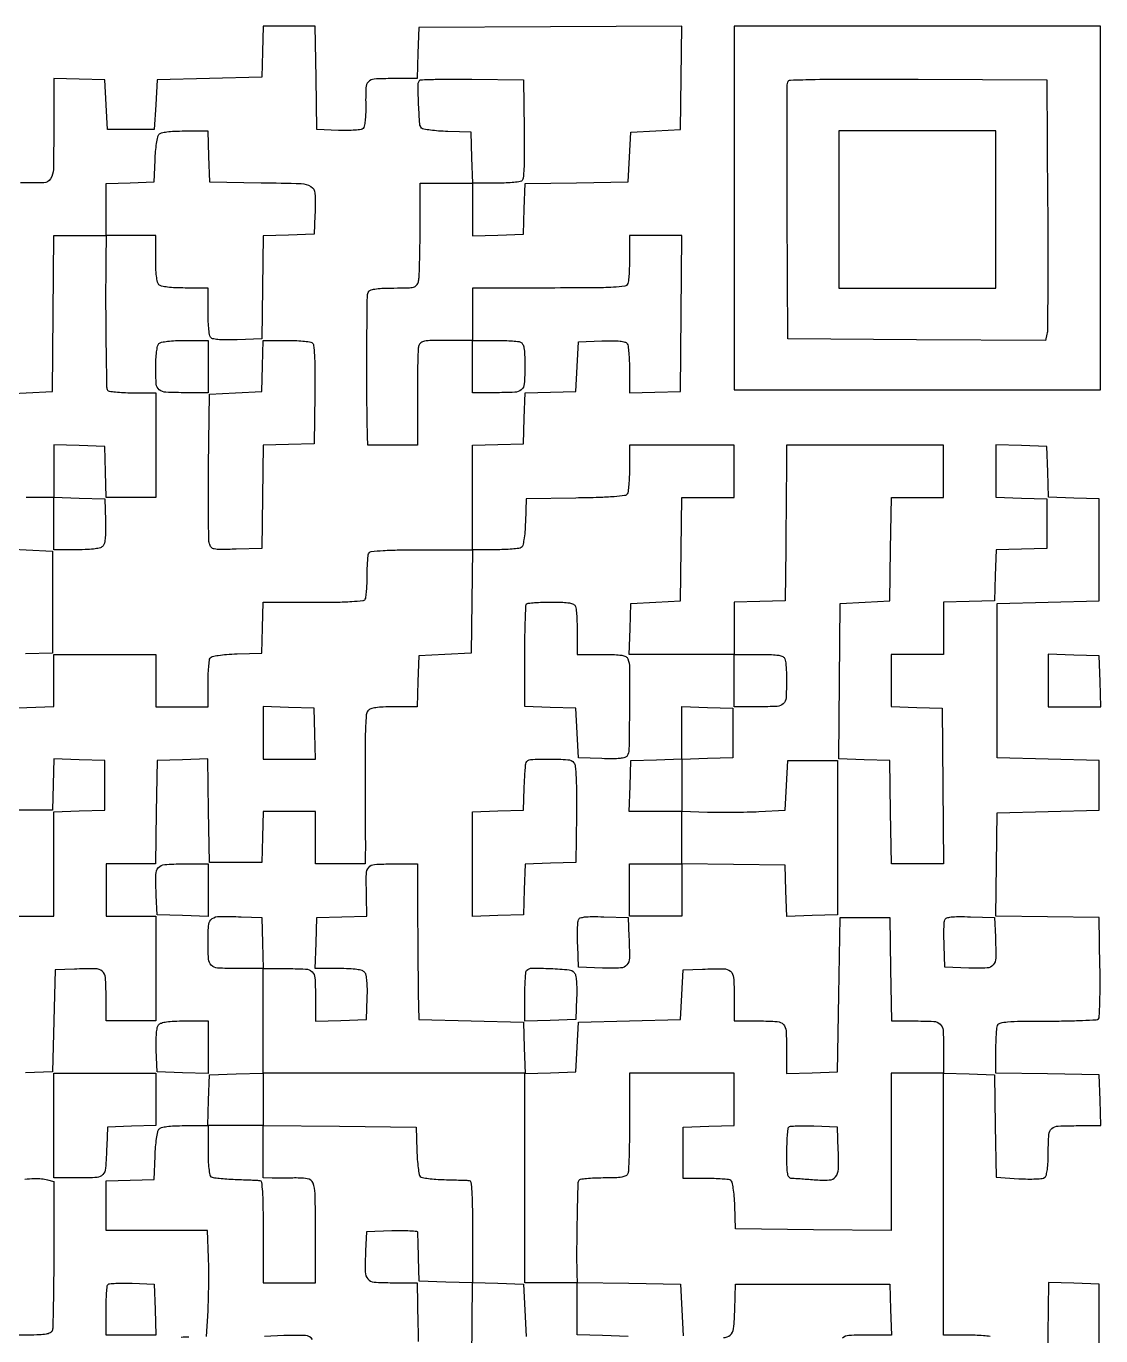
# Model space of a CAD drawing. Extents: x 156 to 936, y 100 to 969.
# Drawn here: x 546 to 936.1, y 493.7 to 969 of the extents above; entities that cross this region are included whole.
import ezdxf

# ---------------------------------------------------------------- set-up
doc = ezdxf.new("R2010")
doc.units = 0

msp = doc.modelspace()

# ---------------------------------------------------------------- linework, layer by layer
for points in [[(895.863889, 493.497985, 0.008914), (893.436726, 493.745063, 0.011727), (890.499311, 493.922014, 0.008715), (887.25, 493.984687), (879, 494), (879, 541.537526), (879, 589.075052), (888.25, 588.787526), (897.5, 588.5), (897.771597, 569.877235), (898.043195, 551.25447), (906.271597, 550.753588, 0.011091), (909.627644, 550.623924, 0.01716), (912.527739, 550.675786, 0.015396), (914.830653, 550.86734, 0.140681), (915.75, 551.248798, 0.165359), (916.30463, 552.113693, 0.027101), (916.682106, 554.0949, 0.023234), (916.924673, 556.856098, 0.010291), (917, 560.515456, -0.017032), (917.21344, 566.779324, -0.201787), (918.283547, 568.905161, -0.167162), (920.650624, 569.836794, -0.010925), (928.119313, 570), (936.075052, 570), (935.787526, 579.25), (935.5, 588.5), (916.75, 588.772065), (898, 589.044131), (898, 596.940278, -0.006973), (898.043761, 600.078088, -0.00883), (898.175814, 602.975095, -0.007221), (898.36371, 605.389913, -0.068686), (898.598514, 606.396128, -0.248277), (899.573396, 607.247167, -0.036466), (902.249722, 607.673758, -0.018757), (906.995479, 607.900083, -0.002658), (916.767862, 607.947263, 0.004546), (923.564144, 608.005743, 0.007045), (929.428256, 608.192205, 0.002755), (934.425367, 608.449216, 0.184166), (935.193139, 608.793139, 0.188093), (935.530905, 609.56277, 0.002702), (935.716164, 614.662414, 0.007024), (935.816979, 620.64122, 0.004521), (935.773792, 627.573792), (935.5, 645.5), (916.728016, 645.772146), (897.956032, 646.044292), (898.228016, 664.772146), (898.5, 683.5), (917, 684), (935.5, 684.5), (935.5, 693.5), (935.5, 702.5), (917, 703), (898.5, 703.5), (898.5, 731.5), (898.5, 759.5), (917, 760), (935.5, 760.5), (935.5, 779), (935.5, 797.5), (926.287036, 797.787036), (917.074071, 798.074071), (916.787036, 807.287036), (916.5, 816.5), (907.25, 816.787526), (898, 817.075052), (898, 807.575052), (898, 798.075052), (907.25, 797.787526), (916.5, 797.5), (916.5, 788.5), (916.5, 779.5), (907.287036, 779.212964), (898.074071, 778.925929), (897.787036, 769.712964), (897.5, 760.5), (888.25, 760.212474), (879, 759.924948), (879, 750.462474), (879, 741), (869.5, 741), (860, 741), (860, 731.537526), (860, 722.075052), (869.25, 721.787526), (878.5, 721.5), (878.732343, 693.25), (878.964686, 665), (869.504408, 665), (860.044131, 665), (859.772065, 683.75), (859.5, 702.5), (850.234491, 702.787731), (840.968982, 703.075462), (841.234491, 731.287731), (841.5, 759.5), (850.5, 760), (859.5, 760.5), (859.772065, 779.25), (860.044131, 798), (869.522065, 798), (879, 798), (879, 807.5), (879, 817), (850.5, 817), (822, 817), (821.950157, 807.75, -0.000664), (821.917829, 802.936742, -0.000201), (821.856159, 795.635938, -0.000202), (821.780441, 787.452664, -0.00022), (821.700157, 779.5), (821.5, 760.5), (812.25, 760.212474), (803, 759.924948), (803, 750.462474), (803, 741), (783.962474, 741), (764.924948, 741), (765.212474, 750.25), (765.5, 759.5), (774.5, 760), (783.5, 760.5), (783.772065, 779.25), (784.044131, 798), (793.522065, 798), (803, 798), (803, 807.5), (803, 817), (784, 817), (765, 817), (764.984687, 808.75, -0.008715), (764.922014, 805.500689, -0.011727), (764.745063, 802.563274, -0.008914), (764.497985, 800.136111, -0.11214), (764.190449, 799.273912, -0.223435), (763.222567, 798.660091, -0.01141), (759.426015, 798.268756, -0.01247), (753.909881, 797.965306, -0.003691), (745.455762, 797.773912), (727.5, 797.5), (727.206033, 789.031844, -0.010674), (727.005667, 785.460658, -0.020911), (726.666992, 782.63313, -0.02067), (726.236162, 780.533237, -0.192561), (725.706033, 779.797157, -0.112667), (724.854929, 779.494381, -0.008725), (722.430835, 779.251296, -0.011582), (719.497876, 779.077072, -0.008579), (716.25, 779.015313), (708, 779), (708, 797.962474), (708, 816.924948), (717.25, 817.212474), (726.5, 817.5), (726.787036, 826.712964), (727.074071, 835.925929), (736.287036, 836.212964), (745.5, 836.5), (746, 845.5), (746.5, 854.5), (754.914347, 854.793098, -0.008519), (758.914541, 854.864234, -0.027159), (761.5815, 854.721251, -0.039341), (763.340297, 854.389362, -0.187221), (764.149034, 853.793098, -0.110544), (764.472502, 852.893389, -0.009485), (764.732898, 850.445387, -0.01216), (764.918962, 847.480966, -0.009129), (764.984687, 844.212474), (765, 835.924948), (774.25, 836.212474), (783.5, 836.5), (783.765573, 864.75), (784.031147, 893), (774.515573, 893), (765, 893), (765, 885.081787, -0.00705), (764.955615, 881.933927, -0.008902), (764.821697, 879.0249, -0.007317), (764.631074, 876.599719, -0.06844), (764.393011, 875.581787, -0.273), (763.2442, 874.66906, -0.020733), (759.135087, 874.269618, -0.01238), (751.897163, 874.047441, -0.001482), (735.893011, 874), (708, 874), (708, 864.5), (708, 855), (698.567388, 855, 0.005182), (693.115016, 854.943493, 0.041322), (690.61365, 854.684119, 0.106982), (689.273975, 854.119175, 0.164263), (688.535913, 853.113152, 0.064388), (688.303381, 851.826033, 0.004128), (688.143141, 848.002015, 0.005985), (688.044073, 843.427727, 0.004417), (688.039772, 838.363152, -0.000737), (688.073867, 833.126829, -0.000799), (688.09139, 828.030113, -0.000751), (688.092864, 823.661692, -0.003899), (688.071246, 821.25), (688, 817), (679, 817), (670, 817), (669.912204, 820.25, -0.00519), (669.652173, 835.887034, -0.003656), (669.670889, 853.472998, -0.000676), (669.843288, 871.192524, -0.153489), (670.351968, 872.75, -0.177186), (671.169326, 873.308923, -0.028341), (673.100749, 873.685149, -0.023855), (675.828733, 873.925872, -0.010079), (679.505813, 874, 0.005497), (684.559238, 874.055558, 0.056711), (686.621995, 874.33634, 0.152664), (687.706425, 875.003564, 0.11409), (688.369714, 876.25, 0.054442), (688.609358, 877.80344, 0.00296), (688.799577, 882.759375, 0.004581), (688.937207, 888.669859, 0.003326), (688.986345, 895.25), (689, 912), (698.5, 912), (708, 912), (708, 902.462474), (708, 892.924948), (717.25, 893.212474), (726.5, 893.5), (726.787236, 902.728072), (727.074471, 911.956143), (745.787236, 912.228072), (764.5, 912.5), (765, 921.5), (765.5, 930.5), (774.5, 931), (783.5, 931.5), (783.772101, 950.259711), (784.044202, 969.019421), (736.272101, 968.759711), (688.5, 968.5), (688.212474, 959.25), (687.924948, 950), (679.029862, 950, 0.013466), (672.340608, 949.819819, 0.19117), (670.208813, 948.837895, 0.184624), (669.291901, 946.646226, 0.012414), (669.248567, 939.737033, -0.014396), (669.221285, 937.07159, -0.019186), (669.034083, 934.65757, -0.016711), (668.739586, 932.698133, -0.151851), (668.342176, 931.942176, -0.161553), (667.539903, 931.539623, -0.015611), (665.345731, 931.289505, -0.018044), (662.586215, 931.161928, -0.01185), (659.405143, 931.205143), (651.5, 931.5), (651.227935, 950.25), (650.955869, 969), (641.515461, 969), (632.075052, 969), (631.787526, 959.75), (631.5, 950.5), (612.5, 950), (593.5, 949.5), (593, 940.5), (592.5, 931.5), (584, 931.5), (575.5, 931.5), (575, 940.5), (574.5, 949.5), (565.25, 949.787526), (556, 950.075052), (556, 931.556578, -0.004303), (555.874967, 917.029877, -0.135371), (554.873331, 913.627692, -0.250867), (552.348457, 912.169342, -0.018014), (543.988223, 912.201382)], [(536.5, 835.5), (546, 836), (555.5, 836.5), (555.765573, 864.75), (556.031147, 893), (565.515573, 893), (575, 893), (575, 902.461067), (575, 911.922134), (583.75, 912.211067), (592.5, 912.5), (592.795712, 920.452616, -0.011934), (592.987621, 923.592986, -0.0156), (593.320848, 926.450258, -0.013166), (593.731108, 928.789339, -0.123819), (594.168156, 929.702616, -0.156413), (595.085687, 930.287828, -0.030143), (597.042912, 930.678834, -0.02424), (599.815061, 930.924648, -0.009993), (603.584919, 931), (611.924948, 931), (612.212474, 921.75), (612.5, 912.5), (631.236474, 912.227984, -0.004158), (645.873171, 911.893739, -0.128108), (649.339682, 910.874462, -0.253026), (650.818265, 908.375868, -0.020449), (650.800912, 900.479083), (650.5, 893.5), (641.271928, 893.212764), (632.043857, 892.925529), (631.771928, 874.212764), (631.5, 855.5), (622.58457, 855.208654, -0.007874), (618.325344, 855.136581, -0.025891), (615.518036, 855.278743, -0.03736), (613.675579, 855.608404, -0.190691), (612.849883, 856.208654, -0.110447), (612.526866, 857.10652, -0.009524), (612.266784, 859.544105, -0.01219), (612.080961, 862.496014, -0.009158), (612.015313, 865.75), (612, 874), (603.7, 874, -0.011084), (600.171507, 874.07823, -0.020332), (597.306878, 874.322289, -0.021091), (595.139671, 874.689458, -0.144849), (594.2, 875.2, -0.144849), (593.689458, 876.139671, -0.021091), (593.322289, 878.306878, -0.020332), (593.07823, 881.171507, -0.011084), (593, 884.7), (593, 893), (584, 893), (575, 893), (574.906952, 884.25, 0.003183), (574.841686, 868.953699, 0.002978), (574.967688, 853.314028, 0.000536), (575.196223, 838.16443, 0.135169), (575.5707, 836.885606, 0.223881), (576.111216, 836.534002, 0.009504), (578.436793, 836.260147, 0.014755), (581.284724, 836.064176, 0.009799), (584.559017, 836), (593, 836), (593, 817), (593, 798), (584.037526, 798), (575.075052, 798), (574.787526, 807.25), (574.5, 816.5), (565.25, 816.787526), (556, 817.075052), (556, 807.575052), (556, 798.075052), (565.25, 797.787526), (574.5, 797.5), (574.793771, 789.655204, -0.01153), (574.842502, 786.264652, -0.021342), (574.701133, 783.514748, -0.023545), (574.405224, 781.431833, -0.126804), (573.921326, 780.405204, -0.145524), (572.939147, 779.748928, -0.03848), (571.078343, 779.326735, -0.027148), (568.342652, 779.0746, -0.009406), (564.377555, 779), (556, 779), (556, 788.5), (556, 798), (545.962474, 798)], [(536.5, 721.5), (546.25, 721.786212), (556, 722.072424), (556, 731.536212), (556, 741), (574.5, 741), (593, 741), (593, 731.5), (593, 722), (602.5, 722), (612, 722), (612.015313, 730.25, -0.008591), (612.077158, 733.498009, -0.011595), (612.251635, 736.431384, -0.008743), (612.495093, 738.855762, -0.112618), (612.798312, 739.707902, -0.195149), (613.552989, 740.24575, -0.020215), (615.737125, 740.673305, -0.020298), (618.707636, 741.008289, -0.009786), (622.532999, 741.207902), (631.5, 741.5), (631.787213, 750.726378), (632.074426, 759.952756), (650.211075, 759.948676, 0.003701), (658.580223, 760.008741, 0.011625), (664.195989, 760.221277, 0.009377), (668.160393, 760.538433, 0.233784), (669.062751, 761.101533, 0.108257), (669.344, 761.901954, 0.009436), (669.567739, 764.059022, 0.012047), (669.725595, 766.669812, 0.009074), (669.777778, 769.544945, -0.008514), (669.82665, 772.414872, -0.011458), (669.974628, 775.009528, -0.008669), (670.183878, 777.15499, -0.110196), (670.447906, 777.91571, -0.23793), (671.275995, 778.42347, -0.006566), (675.610296, 778.726244, -0.010263), (681.43831, 778.936643, -0.00389), (689.581082, 779), (708.044131, 779), (707.772065, 760.25), (707.5, 741.5), (698, 741), (688.5, 740.5), (688.212474, 731.25), (687.924948, 722), (679.584919, 722, 0.009315), (675.585537, 721.925483, 0.028206), (672.875327, 721.67091, 0.041408), (671.048308, 721.237683, 0.141555), (670.048271, 720.558163, 0.155851), (669.455849, 719.089908, 0.008298), (669.161714, 713.997703, 0.009249), (668.99548, 706.644544, 0.002688), (669.00988, 695.308163, -0.000411), (669.06437, 685.951508, -0.000565), (669.096937, 677.53896, -0.000359), (669.111251, 670.465441, -0.006791), (669.084054, 668.25), (669, 665), (660, 665), (651, 665), (651, 674.5), (651, 684), (641.537526, 684), (632.075052, 684), (631.787526, 674.75), (631.5, 665.5), (622, 665.5), (612.5, 665.5), (612.227798, 684.287232), (611.955596, 703.074464), (602.727798, 702.787232), (593.5, 702.5), (593.227935, 683.75), (592.955869, 665), (583.977935, 665), (575, 665), (575, 655.5), (575, 646), (584, 646), (593, 646), (593, 627), (593, 608), (584, 608), (575, 608), (575, 616.980948, 0.01682), (574.772817, 623.732324, 0.202101), (573.627338, 626.009281, 0.176722), (571.11956, 626.941866, 0.012322), (563.479083, 626.800912), (556.5, 626.5), (556, 608), (555.5, 589.5), (545.75, 589.213788)], [(611.5, 493.5), (612, 502.773664, 0.007124), (612.169241, 507.043511, 0.003958), (612.260179, 512.253738, 0.003946), (612.268857, 517.53076, 0.006365), (612.183587, 522.023664), (611.867173, 532), (593.433587, 532), (575, 532), (575, 540.961067), (575, 549.922134), (583.75, 550.211067), (592.5, 550.5), (592.793676, 558.950164, -0.011302), (592.984907, 562.281363, -0.014976), (593.317974, 565.299919, -0.012295), (593.728174, 567.772011, -0.126595), (594.166121, 568.700164, -0.156162), (595.085194, 569.286995, -0.030332), (597.039769, 569.678699, -0.02431), (599.81084, 569.924661, -0.00998), (603.584919, 570), (611.924948, 570), (612.212474, 579.25), (612.5, 588.5), (622.25, 588.786212), (632, 589.072424), (632, 608.036212), (632, 627), (622.606989, 627, -0.01286), (615.474521, 627.183475, -0.185037), (613.197957, 628.192959, -0.185962), (612.184783, 630.463167, -0.013011), (612, 637.562735, -0.025556), (612.281431, 643.065409, -0.220358), (613.505138, 645.125584, -0.150849), (616.145487, 645.946942, -0.010502), (624.011777, 645.798618), (631.5, 645.5), (631.787526, 636.25), (632.075052, 627), (639.955738, 627, -0.011516), (647.410229, 626.828279, -0.176009), (649.751728, 625.853421, -0.194755), (650.801631, 623.641353, -0.014613), (651, 616.855485), (651, 607.924948), (660.25, 608.212474), (669.5, 608.5), (669.793771, 616.344796, 0.01153), (669.842502, 619.735348, 0.021342), (669.701133, 622.485252, 0.023545), (669.405224, 624.568167, 0.126804), (668.921326, 625.594796, 0.145738), (667.937491, 626.251584, 0.038412), (666.071383, 626.673607, 0.027071), (663.32561, 626.925531, 0.009341), (659.340029, 627), (650.924948, 627), (651.212474, 636.25), (651.5, 645.5), (660.600853, 645.785552), (669.701706, 646.071104), (669.524033, 653.285552, -0.009257), (669.474737, 661.35531, -0.169937), (670.338489, 663.728473, -0.20923), (672.433611, 664.799499, -0.015016), (679.108408, 665), (688, 665), (688.079024, 646.25, 0.00061), (688.121822, 638.37474, 0.000549), (688.185059, 630.217188, 0.00055), (688.257844, 622.901328, 0.001737), (688.329024, 618), (688.5, 608.5), (707.5, 608), (726.5, 607.5), (726.788016, 598.212977), (727.076031, 588.925954), (736.288016, 589.212977), (745.5, 589.5), (746, 598.5), (746.5, 607.5), (765, 608), (783.5, 608.5), (784, 617.5), (784.5, 626.5), (791.479083, 626.800912, -0.012322), (799.11956, 626.941866, -0.176722), (801.627338, 626.009281, -0.202101), (802.772817, 623.732324, -0.01682), (803, 616.980948), (803, 608), (811.893011, 608, -0.014805), (818.651936, 607.799825, -0.19591), (820.858669, 606.744352, -0.174856), (821.829774, 604.392119, -0.01133), (822, 596.880687), (822, 588.924948), (831.25, 589.212474), (840.5, 589.5), (841, 617.5), (841.5, 645.5), (850.5, 645.5), (859.5, 645.5), (859.772065, 626.75), (860.044131, 608), (867.940278, 608, -0.011457), (875.404655, 607.828936, -0.175414), (877.74896, 606.85673, -0.195276), (878.800677, 604.649615, -0.014747), (879, 597.893011), (879, 589), (869.5, 589), (860, 589), (860, 560.484427), (860, 531.968853), (831.75, 532.234427), (803.5, 532.5), (803.206033, 540.968156, 0.011061), (803.009788, 544.418089, 0.019187), (802.673896, 547.268121, 0.016709), (802.254377, 549.46012, 0.201333), (801.765719, 550.144794, 0.112642), (800.953697, 550.422239, 0.008242), (798.588579, 550.631896, 0.011166), (795.73037, 550.773775, 0.008218), (792.559686, 550.808124), (784.5, 550.762973), (784.5, 560.131487), (784.5, 569.5), (793.75, 569.787526), (803, 570.075052), (803, 579.537526), (803, 589), (784, 589), (765, 589), (765, 571.581787, -0.003244), (764.955951, 564.792976, -0.00474), (764.821697, 558.815525, -0.002396), (764.635772, 553.755458, -0.081401), (764.393011, 552.581787, -0.187126), (763.674748, 551.789418, -0.072461), (762.244038, 551.315658, -0.036368), (759.800466, 551.064564, -0.007423), (755.452028, 551, 0.009828), (752.219127, 550.93645, 0.014794), (749.406939, 550.742399, 0.009549), (747.110978, 550.471196, 0.223763), (746.576055, 550.12306, 0.133512), (746.224023, 548.935236, 0.000649), (745.952198, 536.216536, 0.003323), (745.793753, 524.414814, 0.009703), (745.896569, 516.272065), (746, 513.044131), (764.75, 512.772065), (783.5, 512.5), (784, 503.100598), (784.5, 493.701196)], [(764.5, 493.5), (755.25, 493.787526), (746, 494.075052), (746, 503.537526), (746, 513), (736.5, 513), (727, 513), (727, 551), (727, 589), (679.5, 589), (632, 589), (632, 579.515819), (632, 570.031637), (659.75, 569.765819), (687.5, 569.5), (687.794391, 561.005609, 0.010205), (687.977594, 557.681212, 0.014282), (688.286514, 554.722236, 0.010559), (688.661487, 552.301867, 0.153842), (689.056303, 551.543697, 0.152747), (689.799159, 551.154833, 0.012228), (692.012678, 550.809772, 0.015639), (694.727383, 550.540371, 0.011344), (697.761912, 550.403875, -0.001049), (700.816872, 550.329435, -0.001395), (703.594124, 550.248175, -0.000983), (705.922516, 550.16896, -0.014099), (706.75, 550.115787, -0.351621), (707.39937, 549.487872, -0.014695), (707.731506, 546.059218, -0.013747), (707.944075, 540.706333, -0.00305), (708, 531.537526), (708, 513.075052), (717.25, 512.787526), (726.5, 512.5), (727, 503), (727.5, 493.5)], [(545.453553, 550.61444, -0.019106), (548.880858, 550.818171, -0.024823), (551.585884, 550.741137, -0.045965), (553.75, 550.369714), (556, 549.766737), (556, 523.465156, -0.002154), (555.95608, 513.27064, -0.003287), (555.821697, 504.425014, -0.001188), (555.63787, 496.812044, -0.085177), (555.393011, 495.581787, -0.185289), (554.681909, 494.791697, -0.07288), (553.271481, 494.31482, -0.036956), (550.872789, 494.058001, -0.007725), (546.643011, 493.984687, 0.008702), (543.436002, 493.922835, 0.011714)], [(707.765511, 484.713601), (708.031023, 512.927202), (698.315087, 513.213601), (688.599151, 513.5), (688.416935, 522, 0.0011), (688.3386, 525.314023, 0.001603), (688.253771, 528.234461, 0.000781), (688.169822, 530.71672, 0.028149), (688.11736, 531.287526, 0.34887), (687.789413, 531.593976, 0.006716), (685.317287, 531.759255, 0.013092), (682.304797, 531.841048, 0.008009), (678.75, 531.787526), (669.5, 531.5), (669.199088, 524.520917, 0.012297), (669.057828, 516.884754, 0.176113), (669.98737, 514.375313, 0.202546), (672.258098, 513.228388, 0.017008), (678.970152, 513), (687.9022, 513), (688.2011, 497.75, -0.003455), (688.278899, 491.618029, -0.004056)], [(799.062117, 493.09718, 0.17872), (801.578089, 494.015879, 0.195628), (802.776862, 496.31508, 0.015787), (803.212602, 503.259666), (803.5, 512.5), (831.5, 512.5), (859.5, 512.5), (859.787526, 503.25), (860.075052, 494), (852.119313, 494, 0.010866), (844.663534, 493.837956, 0.165333), (842.290214, 492.914255, 0.202648)], [(602.309766, 493.284724, -0.000491), (605, 493.34961)], [(649.902788, 492.359495, 0.254657), (647.427798, 493.827058, 0.019903), (639.479083, 493.800912), (632.5, 493.5)]]:
    msp.add_lwpolyline(points, format="xyb")
for points in [[(803, 903), (803, 837), (869.5, 837), (936, 837), (936, 903), (936, 969), (869.5, 969), (803, 969)], [(841, 902.5), (841, 874), (869.5, 874), (898, 874), (898, 902.5), (898, 931), (869.5, 931), (841, 931)], [(917, 731.537526), (917, 722), (926.537526, 722), (936.075052, 722), (935.787526, 731.25), (935.5, 740.5), (926.25, 740.787526), (917, 741.075052)], [(632, 712.537526), (632, 703), (641.537526, 703), (651.075052, 703), (650.787526, 712.25), (650.5, 721.5), (641.25, 721.787526), (632, 722.075052)]]:
    msp.add_lwpolyline(points, close=True)
for points in [[(726.746956, 931.557135, -0.00333), (726.80957, 922.740947, -0.013443), (726.667344, 917.363473, -0.01462), (726.374715, 913.827267, -0.227096), (725.746956, 912.822448, -0.111454), (724.874138, 912.509994, -0.009165), (722.453879, 912.258725, -0.011918), (719.523951, 912.07894, -0.008897), (716.287526, 912.015313), (708.075052, 912), (707.787526, 921.25), (707.5, 930.5), (699.005609, 930.794391, -0.010183), (695.681366, 930.977435, -0.014255), (692.722875, 931.285875, -0.010525), (690.302709, 931.660165, -0.153926), (689.545871, 932.054129, -0.180906), (688.871392, 933.534719, -0.005382), (688.464381, 940.454087, -0.00658), (688.226791, 947.272474, -0.132278), (688.718937, 949.271799, -0.264178), (689.22155, 949.579854, -0.001784), (694.506348, 949.737041, -0.006282), (700.631471, 949.820374, -0.003898), (707.822489, 949.771799), (726.5, 949.5)], [(916.777529, 904.5, -0.001169), (916.844214, 887.089041, -0.00181), (916.812248, 872.054912, -0.000538), (916.723164, 858.995066, -0.057675), (916.505999, 857.240125), (915.956939, 854.980251), (869.22847, 855.240125), (822.5, 855.5), (822.239372, 901.5, -0.000997), (822.174287, 919.225103, -0.001596), (822.197198, 934.357597, -0.000282), (822.267665, 947.72814, -0.090314), (822.461789, 948.759906, -0.301449), (823.45055, 949.464468, -0.003096), (832.402033, 949.70934, -0.005599), (845.68089, 949.841585, -0.001079), (869.722417, 949.759906), (916.5, 949.5)], [(612, 845.5), (612, 836), (604.081787, 836, -0.01065), (596.689481, 836.157481, -0.159949), (594.309746, 837.052708, -0.206765), (593.227098, 839.102218, -0.019554), (593, 844.906989, -0.012415), (593.08019, 848.136184, -0.021121), (593.327993, 850.825282, -0.021703), (593.698102, 852.888147, -0.142062), (594.2, 853.8, -0.144849), (595.139671, 854.310542, -0.021091), (597.306878, 854.677711, -0.020332), (600.171507, 854.92177, -0.011084), (603.7, 855), (612, 855)], [(649.730064, 854.187991, -0.228051), (650.34579, 853.198071, -0.01367), (650.636558, 849.601246, -0.013149), (650.78284, 844.19071, -0.003387), (650.730064, 835.453304), (650.5, 817.5), (641.271928, 817.212764), (632.043857, 816.925529), (631.771928, 798.212764), (631.5, 779.5), (622.278376, 779.21285, -0.004156), (616.422547, 779.079212, -0.054103), (614.25723, 779.282469, -0.166371), (613.157095, 779.929153, -0.117981), (612.497282, 781.21285, -0.056112), (612.281402, 782.892893, -0.001462), (612.184728, 790.46565, -0.003071), (612.151785, 799.371574, -0.002092), (612.218906, 809.5), (612.5, 835.5), (622, 836), (631.5, 836.5), (631.787526, 845.75), (632.075052, 855), (640.287526, 854.984687, -0.008781), (643.522741, 854.92183, -0.011797), (646.448917, 854.744341, -0.009006), (648.866517, 854.496437, -0.111897)], [(725.418213, 854.393011, -0.18666), (726.209997, 853.676577, -0.072682), (726.683962, 852.251766, -0.036534), (726.93529, 849.820122, -0.007489), (727, 845.5, -0.016928), (726.787494, 839.225197, -0.201251), (725.720139, 837.097177, -0.16771), (723.358591, 836.163873, -0.011011), (715.918213, 836), (708, 836), (708, 845.5), (708, 855), (715.918213, 855, -0.00705), (719.066073, 854.955615, -0.008902), (721.9751, 854.821697, -0.007317), (724.400281, 854.631074, -0.06844)], [(745.393011, 758.418213, -0.06844), (745.631074, 757.400281, -0.007317), (745.821697, 754.9751, -0.008902), (745.955615, 752.066073, -0.00705), (746, 748.918213), (746, 741), (754.893011, 741, -0.00673), (759.571713, 740.937024, -0.034532), (762.154102, 740.688469, -0.06988), (763.653872, 740.217093, -0.192406), (764.393011, 739.418213, -0.091176), (764.998795, 736.173227, -0.00241), (764.967788, 721.474877, -0.001716), (764.811922, 706.431842, -0.138765), (764.149034, 704.206902, -0.187221), (763.340297, 703.610638, -0.039341), (761.5815, 703.278749, -0.027159), (758.914541, 703.135766, -0.008519), (754.914347, 703.206902), (746.5, 703.5), (746, 712.5), (745.5, 721.5), (736.25, 721.787526), (727, 722.075052), (727, 740.370859, -0.003407), (727.048122, 747.432124, -0.005378), (727.195833, 753.488107, -0.001627), (727.396751, 758.71825, -0.18811), (727.666667, 759.333333, -0.17274), (728.225589, 759.598717, -0.006592), (730.553989, 759.804167, -0.011152), (733.359193, 759.951638, -0.007555), (736.559678, 760, -0.007572), (740.844582, 759.935105, -0.036743), (743.261382, 759.683483, -0.072956), (744.678861, 759.209264, -0.186076)], [(821.393011, 739.418213, -0.063253), (821.629829, 738.450783, -0.009306), (821.821697, 736.43975, -0.010378), (821.955516, 734.041973, -0.008749), (822, 731.5, -0.015844), (821.802358, 725.264457, -0.190499), (820.797846, 723.129957, -0.177094), (818.570835, 722.178146, -0.013336), (811.893011, 722), (803, 722), (803, 731.5), (803, 741), (811.893011, 741, -0.00673), (816.571713, 740.937024, -0.034532), (819.154102, 740.688469, -0.06988), (820.653872, 740.217093, -0.192406)], [(802.5, 712.5), (802.5, 703.5), (793.25, 703.212474), (784, 702.924948), (784, 693.531094), (784, 684.13724), (793.25, 683.81862, 0.007), (797.478127, 683.732216, 0.004027), (802.573437, 683.74047, 0.004022), (807.692462, 683.831176, 0.006705), (812, 684), (821.5, 684.5), (822, 693.5), (822.5, 702.5), (831.5, 702.5), (840.5, 702.5), (840.5, 674.5), (840.5, 646.5), (831.288016, 646.212977), (822.076031, 645.925954), (821.788016, 655.212977), (821.5, 664.5), (802.75, 664.772065), (784, 665.044131), (784, 655.522065), (784, 646), (774.5, 646), (765, 646), (765, 655.5), (765, 665), (774.5, 665), (784, 665), (784, 674.5), (784, 684), (774.462474, 684), (764.924948, 684), (765.212474, 693.25), (765.5, 702.5), (774.75, 702.787526), (784, 703.075052), (784, 712.575052), (784, 722.075052), (793.25, 721.787526), (802.5, 721.5)], [(744.841556, 701.690913, -0.154677), (745.331439, 700.484768, -0.008096), (745.596234, 696.266298, -0.010385), (745.742011, 690.601155, -0.004306), (745.714001, 682.940913), (745.5, 665.5), (736.287036, 665.212964), (727.074071, 664.925929), (726.787036, 655.712964), (726.5, 646.5), (717.25, 646.212474), (708, 645.924948), (708, 664.924948), (708, 683.924948), (717.25, 684.212474), (726.5, 684.5), (726.769726, 692.5, -0.004694), (726.905777, 695.655284, -0.006263), (727.092081, 698.517187, -0.004511), (727.299299, 700.905307, -0.062379), (727.488341, 701.75, -0.302229), (729.01893, 702.887277, -0.013859), (735.849566, 703.053368, -0.015807), (742.64054, 702.815471, -0.20569)], [(612, 655.462474), (612, 645.924948), (602.75, 646.212474), (593.5, 646.5), (593.199088, 653.479083, -0.012322), (593.058134, 661.11956, -0.176722), (593.990719, 663.627338, -0.202101), (596.267676, 664.772817, -0.01682), (603.019052, 665), (612, 665)], [(764.800912, 638.520917, -0.011928), (764.949111, 630.817355, -0.176334), (764.027485, 628.321246, -0.210428), (761.784833, 627.229016, -0.017872), (755.221282, 627.211486), (746.5, 627.5), (746.205027, 635.411609, -0.006757), (746.130652, 638.542211, -0.008847), (746.151984, 641.403842, -0.006825), (746.2445, 643.787219, -0.078651), (746.438673, 644.700781, -0.222283), (747.127059, 645.364206, -0.05328), (748.715903, 645.724548, -0.030281), (751.338027, 645.871594, -0.007113), (755.733647, 645.789171), (764.5, 645.5)], [(897.800912, 638.520917, -0.011928), (897.949111, 630.817355, -0.176334), (897.027485, 628.321246, -0.210428), (894.784833, 627.229016, -0.017872), (888.221282, 627.211486), (879.5, 627.5), (879.205027, 635.411609, -0.006757), (879.130652, 638.542211, -0.008847), (879.151984, 641.403842, -0.006825), (879.2445, 643.787219, -0.078651), (879.438673, 644.700781, -0.222283), (880.127059, 645.364206, -0.05328), (881.715903, 645.724548, -0.030281), (884.338027, 645.871594, -0.007113), (888.733647, 645.789171), (897.5, 645.5)], [(744.921326, 625.594796, -0.126804), (745.405224, 624.568167, -0.023545), (745.701133, 622.485252, -0.021342), (745.842502, 619.735348, -0.01153), (745.793771, 616.344796), (745.5, 608.5), (736.25, 608.212474), (727, 607.924948), (727, 616.795808, -0.007009), (727.048332, 620.243385, -0.010438), (727.195833, 623.256685, -0.00583), (727.400781, 625.767459, -0.174822), (727.666667, 626.333333, -0.1982), (729.641278, 627.154415, -0.011379), (736.346099, 627.02018, -0.011327), (743.040061, 626.581573, -0.200106)], [(612, 598.462474), (612, 588.924948), (602.75, 589.212474), (593.5, 589.5), (593.206229, 597.344796, -0.01153), (593.157498, 600.735348, -0.021342), (593.298867, 603.485252, -0.023545), (593.594776, 605.568167, -0.126804), (594.078674, 606.594796, -0.145524), (595.060853, 607.251072, -0.03848), (596.921657, 607.673265, -0.027148), (599.657348, 607.9254, -0.009406), (603.622445, 608), (612, 608)], [(593, 579.538933), (593, 570.077866), (584.25, 569.788933), (575.5, 569.5), (575.245668, 562.5, -0.009074), (574.810854, 554.52461, -0.165509), (573.832254, 552.214245, -0.199016), (571.706186, 551.189349, -0.014075), (564.980948, 551), (556, 551), (556, 570), (556, 589), (574.5, 589), (593, 589)], [(612, 561.059017, 0.009856), (612.072514, 557.380891, 0.018216), (612.299027, 554.400406, 0.015451), (612.627625, 552.121144, 0.213963), (613.083665, 551.448292, 0.104364), (613.851336, 551.171893, 0.007555), (616.100989, 550.894893, 0.010317), (618.818229, 550.658521, 0.007614), (621.833665, 550.50487, -0.000854), (624.86113, 550.391615, -0.001133), (627.615202, 550.277627, -0.000803), (629.924075, 550.173111, -0.011344), (630.75, 550.115594, -0.351754), (631.399515, 549.487433, -0.014648), (631.731546, 546.051707, -0.01372), (631.94409, 540.688397, -0.003042), (632, 531.5), (632, 513), (641.5, 513), (651, 513), (651, 531.432612, 0.003777), (650.894245, 545.433574, 0.096591), (650.112895, 549.1414, 0.265423), (648.024747, 550.734227, 0.043081), (642.728513, 550.98147, -0.004324), (640.872227, 550.924256, -0.00306), (638.787438, 550.890807, -0.003089), (636.795022, 550.883345, -0.006524), (635.25, 550.907263), (632, 551), (632, 560.5), (632, 570), (622, 570), (612, 570)], [(822.702644, 569.369311, 0.173269), (822.422807, 568.77838, 0.006396), (822.206402, 566.278277, 0.010972), (822.050964, 563.269043, 0.007416), (822, 559.833333, 0.005298), (822.053387, 554.794611, 0.043384), (822.300799, 552.510601, 0.126692), (822.834624, 551.396001, 0.214827), (823.75, 550.955089, -0.009471), (824.79223, 550.908576, -0.00137), (826.914533, 550.7677, -0.001552), (829.423452, 550.586427, -0.001328), (832.065431, 550.380235, 0.031066), (837.477833, 550.280468, 0.214783), (839.791306, 551.446389, 0.163744), (840.803691, 554.167061, 0.01665), (840.792008, 561.15308), (840.5, 569.5), (831.952644, 569.785977, 0.007913), (828.626528, 569.84459, 0.011703), (825.709672, 569.781547, 0.007016), (823.290922, 569.638564, 0.179987)], [(592.787526, 503.25), (593.075052, 494), (584.037526, 494), (575, 494), (575, 502.833333, -0.007429), (575.05105, 506.269125, -0.010988), (575.206746, 509.278621, -0.006414), (575.423524, 511.778731, -0.173222), (575.703816, 512.370483, -0.17855), (576.286747, 512.639255, -0.007766), (578.564452, 512.783202, -0.012381), (581.319749, 512.846095, -0.008434), (584.453816, 512.787149), (592.5, 512.5)]]:
    msp.add_lwpolyline(points, format="xyb", close=True)
for points in [[(536.5, 779.5), (546, 779), (555.5, 778.5), (555.5, 760), (555.5, 741.5), (545.75, 741.213788)], [(536, 646), (546, 646), (556, 646), (556, 664.962474), (556, 683.924948), (565.25, 684.212474), (574.5, 684.5), (574.5, 693.5), (574.5, 702.5), (565.288016, 702.787023), (556.076031, 703.074046), (555.788016, 693.787023), (555.5, 684.5), (546, 684.5), (536.5, 684.5)], [(935.5, 465), (935.5, 512.5), (926.265637, 512.787319), (917.031273, 513.074638), (916.765637, 484.787319)]]:
    msp.add_lwpolyline(points)

doc.saveas('drawing.dxf')
